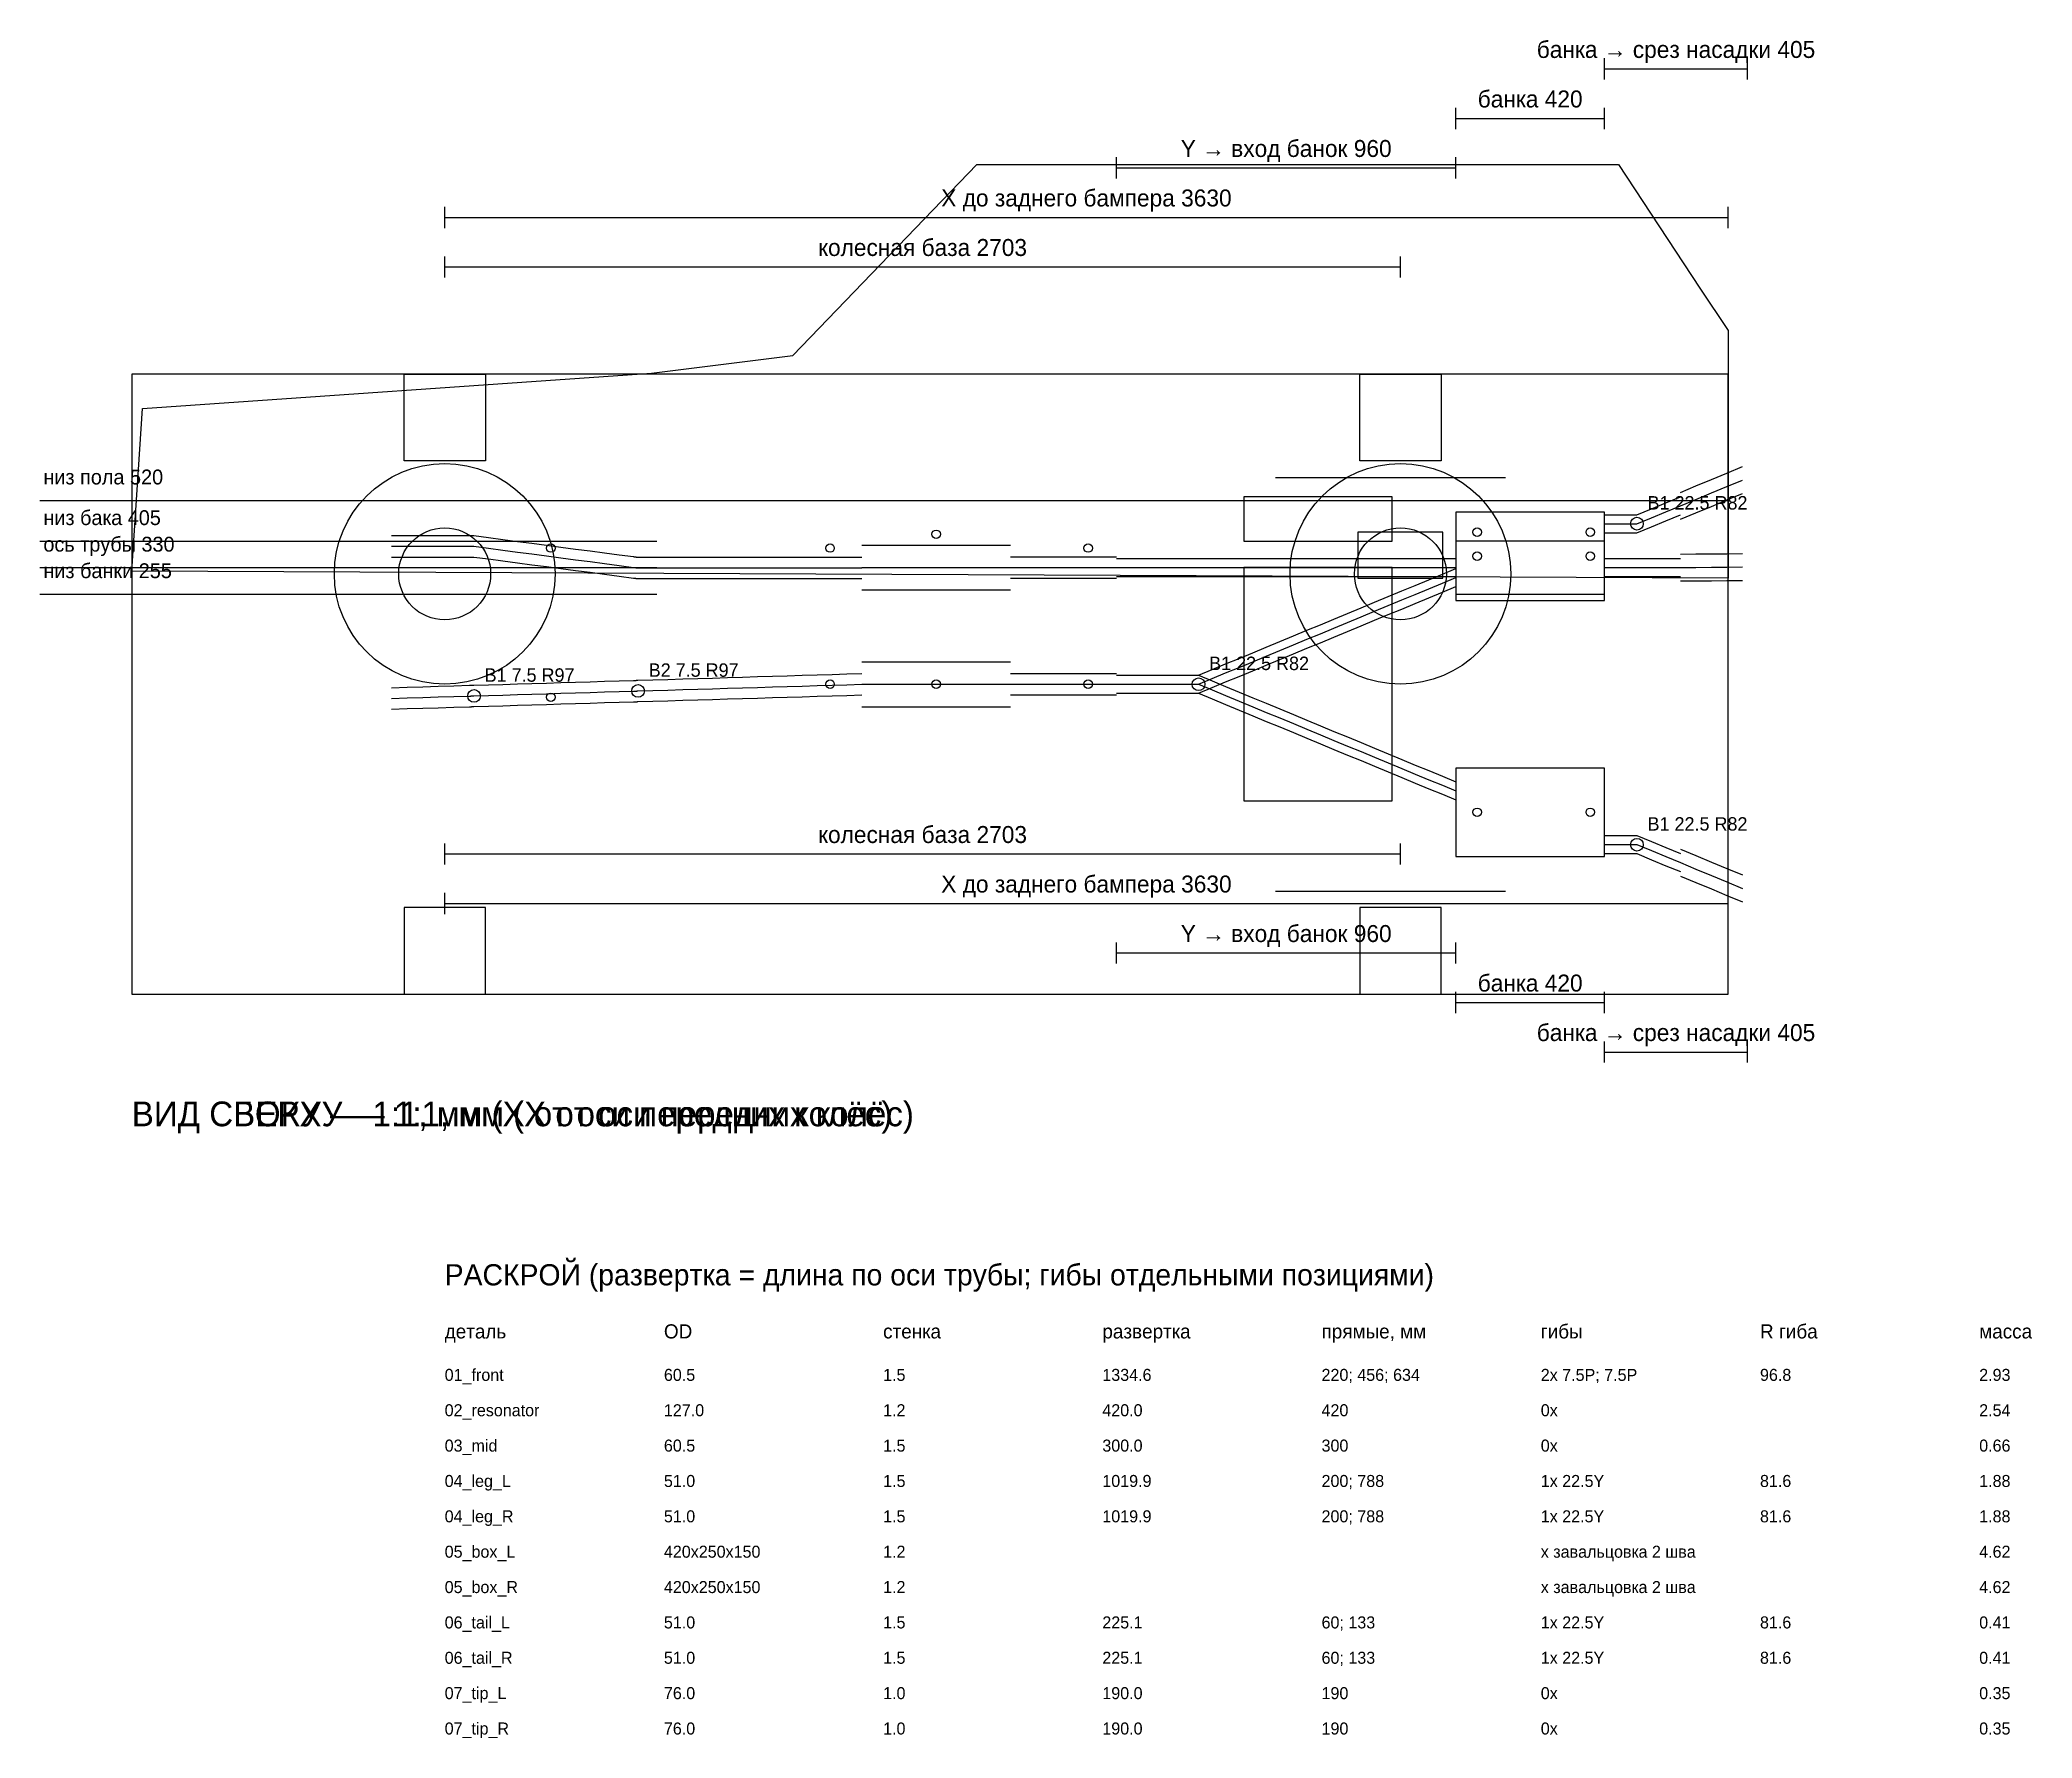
# Model space of a CAD drawing. Header units: millimetres. Extents: x -1145 to 4490, y -2980 to 1822.
import ezdxf
from ezdxf.enums import TextEntityAlignment as Align

# ---------------------------------------------------------------- set-up
doc = ezdxf.new("R2010")
doc.units = ezdxf.units.MM
for name, color, linetype in [('BEND', 2, 'Continuous'), ('BOX', 1, 'Continuous'), ('CAR', 8, 'Continuous'), ('DIM', 5, 'Continuous'), ('HANGER', 6, 'Continuous'), ('PIPE', 3, 'Continuous'), ('RES', 4, 'Continuous'), ('TEXT', 7, 'Continuous')]:
    doc.layers.add(name, color=color, linetype=linetype)

msp = doc.modelspace()

# ---------------------------------------------------------------- linework, layer by layer
at = {"layer": 'BEND'}
for centre in [(3372, 454), (2132, 0), (2132, 0), (83, -33), (547, -19), (3372, -454)]:
    msp.add_circle(centre, 18, dxfattribs=at)
at = {"layer": 'BOX'}
for points in [[(2860, 237), (3280, 237), (3280, 487), (2860, 487)], [(2860, 255), (3280, 255), (3280, 405), (2860, 405)], [(2860, 255), (3280, 255), (3280, 405), (2860, 405)], [(2860, -487), (3280, -487), (3280, -237), (2860, -237)]]:
    msp.add_lwpolyline(points, close=True, dxfattribs=at)
at = {"layer": 'CAR'}
for p, q in [((2350, 585), (3000, 585)), ((-885, 520), (3630, 520)), ((2350, -585), (3000, -585))]:
    msp.add_line(p, q, dxfattribs=at)
for points in [[(-885, 320), (-855, 780), (585, 880), (985, 930), (1505, 1470), (3320, 1470), (3550, 1120), (3630, 1000), (3630, 300)], [(-885, -876.5), (3630, -876.5), (3630, 876.5), (-885, 876.5)], [(-115, 876.5), (115, 876.5), (115, 631.5), (-115, 631.5)], [(2588, 876.5), (2818, 876.5), (2818, 631.5), (2588, 631.5)], [(2260, 405), (2680, 405), (2680, 530), (2260, 530)], [(2583, 300), (2823, 300), (2823, 430), (2583, 430)], [(2260, -330), (2680, -330), (2680, 330), (2260, 330)], [(-115, -876.5), (115, -876.5), (115, -631.5), (-115, -631.5)], [(2588, -876.5), (2818, -876.5), (2818, -631.5), (2588, -631.5)]]:
    msp.add_lwpolyline(points, close=True, dxfattribs=at)
for centre, radius in [((0, 312), 312), ((2703, 312), 312), ((0, 312), 130), ((2703, 312), 130)]:
    msp.add_circle(centre, radius, dxfattribs=at)
at = {"layer": 'DIM'}
for p, q in [((3280, 1710), (3280, 1770)), ((3685, 1710), (3685, 1770)), ((3280, 1740), (3685, 1740)), ((2860, 1570), (2860, 1630)), ((2860, 1600), (3280, 1600)), ((3280, 1570), (3280, 1630)), ((1900, 1430), (1900, 1490)), ((2860, 1430), (2860, 1490)), ((1900, 1460), (2860, 1460)), ((0, 1290), (0, 1350)), ((0, 1320), (3630, 1320)), ((3630, 1290), (3630, 1350)), ((0, 1150), (0, 1210)), ((2703, 1150), (2703, 1210)), ((0, 1180), (2703, 1180)), ((-1145, 520), (600, 520)), ((-1145, 405), (600, 405)), ((-1145, 330), (600, 330)), ((-1145, 255), (600, 255)), ((0, -510), (0, -450)), ((2703, -510), (2703, -450)), ((0, -480), (2703, -480)), ((0, -650), (0, -590)), ((3630, -650), (3630, -590)), ((0, -620), (3630, -620)), ((1900, -790), (1900, -730)), ((2860, -790), (2860, -730)), ((1900, -760), (2860, -760)), ((2860, -930), (2860, -870)), ((2860, -900), (3280, -900)), ((3280, -930), (3280, -870)), ((3280, -1070), (3280, -1010)), ((3685, -1070), (3685, -1010)), ((3280, -1040), (3685, -1040))]:
    msp.add_line(p, q, dxfattribs=at)
at = {"layer": 'HANGER'}
for centre in [(300, 385), (1090, 385), (1390, 424), (1820, 385), (2920, 430), (2920, 430), (3240, 430), (3240, 430), (2920, 362), (3240, 362), (1090, 0), (1390, 0), (1820, 0), (300, -37), (2920, -362), (3240, -362)]:
    msp.add_circle(centre, 12, dxfattribs=at)
at = {"layer": 'PIPE'}
for points in [[(3495, 542.5), (3538.9, 560.7), (3582.8, 578.9), (3626.7, 597.1), (3670.5, 615.3)], [(3495, 504.5), (3538.9, 522.7), (3582.8, 540.9), (3626.7, 559.1), (3670.5, 577.3)], [(3280, 479), (3310, 479), (3340, 479), (3341.3, 479), (3342.7, 479), (3344, 479), (3345.3, 479), (3346.7, 479), (3348, 479), (3349.3, 479), (3350.7, 479), (3352, 479), (3353.4, 479), (3354.7, 479), (3356, 479), (3357.4, 479), (3358.7, 479), (3360, 479), (3361.4, 479.1), (3362.7, 479.1), (3364, 479.1), (3365.4, 479.1), (3366.7, 479.1), (3368, 479.1), (3369.4, 479.1), (3370.7, 479.1), (3372, 479.1), (3413, 496.1), (3454, 513.1), (3495, 530)], [(3495, 466.5), (3538.9, 484.7), (3582.8, 502.9), (3626.7, 521.1), (3670.5, 539.3)], [(3280, 453.5), (3310, 453.5), (3340, 453.5), (3341.3, 453.5), (3342.7, 453.5), (3344, 453.5), (3345.3, 453.5), (3346.7, 453.5), (3348, 453.5), (3349.3, 453.5), (3350.7, 453.5), (3352, 453.5), (3353.4, 453.5), (3354.7, 453.5), (3356, 453.5), (3357.4, 453.5), (3358.7, 453.5), (3360, 453.5), (3361.4, 453.6), (3362.7, 453.6), (3364, 453.6), (3365.4, 453.6), (3366.7, 453.6), (3368, 453.6), (3369.4, 453.6), (3370.7, 453.6), (3372, 453.6), (3413, 470.6), (3454, 487.6), (3495, 504.5)], [(3280, 428), (3310, 428), (3340, 428), (3341.3, 428), (3342.7, 428), (3344, 428), (3345.3, 428), (3346.7, 428), (3348, 428), (3349.3, 428), (3350.7, 428), (3352, 428), (3353.4, 428), (3354.7, 428), (3356, 428), (3357.4, 428), (3358.7, 428), (3360, 428), (3361.4, 428.1), (3362.7, 428.1), (3364, 428.1), (3365.4, 428.1), (3366.7, 428.1), (3368, 428.1), (3369.4, 428.1), (3370.7, 428.1), (3372, 428.1), (3413, 445.1), (3454, 462.1), (3495, 479)], [(-150, 420.2), (-106, 420.2), (-62, 420.2), (-18.1, 420.2), (25.9, 420.2), (69.9, 420.2), (70.4, 420.2), (71, 420.2), (71.5, 420.2), (72, 420.2), (72.5, 420.2), (73.1, 420.2), (73.6, 420.2), (74.1, 420.2), (74.7, 420.2), (75.2, 420.2), (75.7, 420.2), (76.2, 420.2), (76.8, 420.2), (77.3, 420.2), (77.8, 420.2), (78.3, 420.2), (78.9, 420.2), (79.4, 420.2), (79.9, 420.2), (80.5, 420.2), (81, 420.2), (81.5, 420.2), (82, 420.2), (82.6, 420.2), (123.6, 414.8), (164.7, 409.4), (205.7, 404), (246.8, 398.6), (287.8, 393.2), (328.9, 387.8), (369.9, 382.4), (411, 377), (452.1, 371.6), (493.1, 366.2), (534.2, 360.8), (534.7, 360.7), (535.2, 360.6), (535.7, 360.5), (536.3, 360.5), (536.8, 360.4), (537.3, 360.3), (537.8, 360.3), (538.3, 360.2), (538.9, 360.1), (539.4, 360.1), (539.9, 360), (540.4, 359.9), (541, 359.9), (541.5, 359.8), (542, 359.7), (542.5, 359.7), (543.1, 359.6), (543.6, 359.5), (544.1, 359.5), (544.6, 359.4), (545.2, 359.3), (545.7, 359.3), (546.2, 359.2), (546.7, 359.1), (588.9, 359.1), (631.2, 359.1), (673.4, 359.1), (715.6, 359.1), (757.8, 359.1), (800, 359.1), (842.3, 359.1), (884.5, 359.1), (926.7, 359.1), (968.9, 359.1), (1011.2, 359.1), (1053.4, 359.1), (1095.6, 359.1), (1137.8, 359.1), (1180, 359.1)], [(-150, 390), (-106, 390), (-62, 390), (-18.1, 390), (25.9, 390), (69.9, 390), (70.4, 390), (71, 390), (71.5, 390), (72, 390), (72.5, 390), (73.1, 390), (73.6, 390), (74.1, 390), (74.7, 390), (75.2, 390), (75.7, 390), (76.2, 390), (76.8, 390), (77.3, 390), (77.8, 390), (78.3, 390), (78.9, 390), (79.4, 390), (79.9, 390), (80.5, 390), (81, 390), (81.5, 390), (82, 390), (82.6, 390), (123.6, 384.6), (164.7, 379.2), (205.7, 373.8), (246.8, 368.4), (287.8, 362.9), (328.9, 357.5), (369.9, 352.1), (411, 346.7), (452.1, 341.3), (493.1, 335.9), (534.2, 330.5), (534.7, 330.4), (535.2, 330.4), (535.7, 330.3), (536.3, 330.2), (536.8, 330.2), (537.3, 330.1), (537.8, 330), (538.3, 330), (538.9, 329.9), (539.4, 329.8), (539.9, 329.7), (540.4, 329.7), (541, 329.6), (541.5, 329.5), (542, 329.5), (542.5, 329.4), (543.1, 329.3), (543.6, 329.3), (544.1, 329.2), (544.6, 329.1), (545.2, 329.1), (545.7, 329), (546.2, 328.9), (546.7, 328.9), (588.9, 328.9), (631.2, 328.9), (673.4, 328.9), (715.6, 328.9), (757.8, 328.9), (800, 328.9), (842.3, 328.9), (884.5, 328.9), (926.7, 328.9), (968.9, 328.9), (1011.2, 328.9), (1053.4, 328.9), (1095.6, 328.9), (1137.8, 328.9), (1180, 328.9)], [(-150, 359.7), (-106, 359.7), (-62, 359.7), (-18.1, 359.7), (25.9, 359.7), (69.9, 359.7), (70.4, 359.7), (71, 359.7), (71.5, 359.7), (72, 359.7), (72.5, 359.7), (73.1, 359.7), (73.6, 359.7), (74.1, 359.7), (74.7, 359.7), (75.2, 359.7), (75.7, 359.7), (76.2, 359.7), (76.8, 359.7), (77.3, 359.7), (77.8, 359.7), (78.3, 359.7), (78.9, 359.7), (79.4, 359.7), (79.9, 359.7), (80.5, 359.7), (81, 359.7), (81.5, 359.7), (82, 359.7), (82.6, 359.7), (123.6, 354.3), (164.7, 348.9), (205.7, 343.5), (246.8, 338.1), (287.8, 332.7), (328.9, 327.3), (369.9, 321.9), (411, 316.5), (452.1, 311.1), (493.1, 305.7), (534.2, 300.3), (534.7, 300.2), (535.2, 300.1), (535.7, 300), (536.3, 300), (536.8, 299.9), (537.3, 299.8), (537.8, 299.8), (538.3, 299.7), (538.9, 299.6), (539.4, 299.6), (539.9, 299.5), (540.4, 299.4), (541, 299.4), (541.5, 299.3), (542, 299.2), (542.5, 299.2), (543.1, 299.1), (543.6, 299), (544.1, 299), (544.6, 298.9), (545.2, 298.8), (545.7, 298.8), (546.2, 298.7), (546.7, 298.6), (588.9, 298.6), (631.2, 298.6), (673.4, 298.6), (715.6, 298.6), (757.8, 298.6), (800, 298.6), (842.3, 298.6), (884.5, 298.6), (926.7, 298.6), (968.9, 298.6), (1011.2, 298.6), (1053.4, 298.6), (1095.6, 298.6), (1137.8, 298.6), (1180, 298.6)], [(1600, 360.2), (1642.9, 360.2), (1685.7, 360.2), (1728.6, 360.2), (1771.4, 360.2), (1814.3, 360.2), (1857.1, 360.2), (1900, 360.2)], [(1900, 355.5), (1940, 355.5), (1980, 355.5), (2020, 355.5), (2060, 355.5), (2100, 355.5), (2101.3, 355.5), (2102.7, 355.5), (2104, 355.5), (2105.3, 355.5), (2106.7, 355.5), (2108, 355.5), (2109.3, 355.5), (2110.7, 355.5), (2112, 355.5), (2113.4, 355.5), (2114.7, 355.5), (2116, 355.5), (2117.4, 355.5), (2118.7, 355.5), (2120, 355.5), (2121.4, 355.5), (2122.7, 355.5), (2124, 355.5), (2125.4, 355.5), (2126.7, 355.5), (2128, 355.5), (2129.4, 355.5), (2130.7, 355.5), (2132, 355.5), (2170.4, 355.5), (2208.7, 355.5), (2247, 355.5), (2285.3, 355.5), (2323.6, 355.5), (2361.9, 355.5), (2400.2, 355.5), (2438.5, 355.5), (2476.9, 355.5), (2515.2, 355.5), (2553.5, 355.5), (2591.8, 355.5), (2630.1, 355.5), (2668.4, 355.5), (2706.7, 355.5), (2745, 355.5), (2783.3, 355.5), (2821.7, 355.5), (2860, 355.5)], [(1900, 355.5), (1940, 355.5), (1980, 355.5), (2020, 355.5), (2060, 355.5), (2100, 355.5), (2101.3, 355.5), (2102.7, 355.5), (2104, 355.5), (2105.3, 355.5), (2106.7, 355.5), (2108, 355.5), (2109.3, 355.5), (2110.7, 355.5), (2112, 355.5), (2113.4, 355.5), (2114.7, 355.5), (2116, 355.5), (2117.4, 355.5), (2118.7, 355.5), (2120, 355.5), (2121.4, 355.5), (2122.7, 355.5), (2124, 355.5), (2125.4, 355.5), (2126.7, 355.5), (2128, 355.5), (2129.4, 355.5), (2130.7, 355.5), (2132, 355.5), (2170.4, 355.5), (2208.7, 355.5), (2247, 355.5), (2285.3, 355.5), (2323.6, 355.5), (2361.9, 355.5), (2400.2, 355.5), (2438.5, 355.5), (2476.9, 355.5), (2515.2, 355.5), (2553.5, 355.5), (2591.8, 355.5), (2630.1, 355.5), (2668.4, 355.5), (2706.7, 355.5), (2745, 355.5), (2783.3, 355.5), (2821.7, 355.5), (2860, 355.5)], [(3280, 355.5), (3310, 355.5), (3340, 355.5), (3341.3, 355.5), (3342.7, 355.5), (3344, 355.5), (3345.3, 355.5), (3346.7, 355.5), (3348, 355.5), (3349.3, 355.5), (3350.7, 355.5), (3352, 355.5), (3353.4, 355.5), (3354.7, 355.5), (3356, 355.5), (3357.4, 355.5), (3358.7, 355.5), (3360, 355.5), (3361.4, 355.5), (3362.7, 355.5), (3364, 355.5), (3365.4, 355.5), (3366.7, 355.5), (3368, 355.5), (3369.4, 355.5), (3370.7, 355.5), (3372, 355.5), (3413, 355.5), (3454, 355.5), (3495, 355.5)], [(3280, 355.5), (3310, 355.5), (3340, 355.5), (3341.3, 355.5), (3342.7, 355.5), (3344, 355.5), (3345.3, 355.5), (3346.7, 355.5), (3348, 355.5), (3349.3, 355.5), (3350.7, 355.5), (3352, 355.5), (3353.4, 355.5), (3354.7, 355.5), (3356, 355.5), (3357.4, 355.5), (3358.7, 355.5), (3360, 355.5), (3361.4, 355.5), (3362.7, 355.5), (3364, 355.5), (3365.4, 355.5), (3366.7, 355.5), (3368, 355.5), (3369.4, 355.5), (3370.7, 355.5), (3372, 355.5), (3413, 355.5), (3454, 355.5), (3495, 355.5)], [(3495, 368), (3538.9, 368.4), (3582.8, 368.8), (3626.7, 369.2), (3670.5, 369.7)], [(3495, 368), (3538.9, 368.4), (3582.8, 368.8), (3626.7, 369.2), (3670.5, 369.7)], [(1600, 330), (1642.9, 330), (1685.7, 330), (1728.6, 330), (1771.4, 330), (1814.3, 330), (1857.1, 330), (1900, 330)], [(1600, 299.8), (1642.9, 299.8), (1685.7, 299.8), (1728.6, 299.8), (1771.4, 299.8), (1814.3, 299.8), (1857.1, 299.8), (1900, 299.8)], [(1900, 330), (1940, 330), (1980, 330), (2020, 330), (2060, 330), (2100, 330), (2101.3, 330), (2102.7, 330), (2104, 330), (2105.3, 330), (2106.7, 330), (2108, 330), (2109.3, 330), (2110.7, 330), (2112, 330), (2113.4, 330), (2114.7, 330), (2116, 330), (2117.4, 330), (2118.7, 330), (2120, 330), (2121.4, 330), (2122.7, 330), (2124, 330), (2125.4, 330), (2126.7, 330), (2128, 330), (2129.4, 330), (2130.7, 330), (2132, 330), (2170.4, 330), (2208.7, 330), (2247, 330), (2285.3, 330), (2323.6, 330), (2361.9, 330), (2400.2, 330), (2438.5, 330), (2476.9, 330), (2515.2, 330), (2553.5, 330), (2591.8, 330), (2630.1, 330), (2668.4, 330), (2706.7, 330), (2745, 330), (2783.3, 330), (2821.7, 330), (2860, 330)], [(1900, 330), (1940, 330), (1980, 330), (2020, 330), (2060, 330), (2100, 330), (2101.3, 330), (2102.7, 330), (2104, 330), (2105.3, 330), (2106.7, 330), (2108, 330), (2109.3, 330), (2110.7, 330), (2112, 330), (2113.4, 330), (2114.7, 330), (2116, 330), (2117.4, 330), (2118.7, 330), (2120, 330), (2121.4, 330), (2122.7, 330), (2124, 330), (2125.4, 330), (2126.7, 330), (2128, 330), (2129.4, 330), (2130.7, 330), (2132, 330), (2170.4, 330), (2208.7, 330), (2247, 330), (2285.3, 330), (2323.6, 330), (2361.9, 330), (2400.2, 330), (2438.5, 330), (2476.9, 330), (2515.2, 330), (2553.5, 330), (2591.8, 330), (2630.1, 330), (2668.4, 330), (2706.7, 330), (2745, 330), (2783.3, 330), (2821.7, 330), (2860, 330)], [(1900, 25.5), (1940, 25.5), (1980, 25.5), (2020, 25.5), (2060, 25.5), (2100, 25.5), (2101.3, 25.5), (2102.7, 25.5), (2104, 25.5), (2105.3, 25.5), (2106.7, 25.5), (2108, 25.5), (2109.3, 25.5), (2110.7, 25.5), (2112, 25.5), (2113.4, 25.5), (2114.7, 25.5), (2116, 25.5), (2117.4, 25.5), (2118.7, 25.5), (2120, 25.5), (2121.4, 25.6), (2122.7, 25.6), (2124, 25.6), (2125.4, 25.6), (2126.7, 25.6), (2128, 25.6), (2129.4, 25.6), (2130.7, 25.6), (2132, 25.6), (2170.4, 41.5), (2208.7, 57.4), (2247, 73.2), (2285.3, 89.1), (2323.6, 105), (2361.9, 120.8), (2400.2, 136.7), (2438.5, 152.6), (2476.9, 168.4), (2515.2, 184.3), (2553.5, 200.2), (2591.8, 216), (2630.1, 231.9), (2668.4, 247.8), (2706.7, 263.7), (2745, 279.5), (2783.3, 295.4), (2821.7, 311.3), (2860, 327.1)], [(1900, 304.5), (1940, 304.5), (1980, 304.5), (2020, 304.5), (2060, 304.5), (2100, 304.5), (2101.3, 304.5), (2102.7, 304.5), (2104, 304.5), (2105.3, 304.5), (2106.7, 304.5), (2108, 304.5), (2109.3, 304.5), (2110.7, 304.5), (2112, 304.5), (2113.4, 304.5), (2114.7, 304.5), (2116, 304.5), (2117.4, 304.5), (2118.7, 304.5), (2120, 304.5), (2121.4, 304.5), (2122.7, 304.5), (2124, 304.5), (2125.4, 304.5), (2126.7, 304.5), (2128, 304.5), (2129.4, 304.5), (2130.7, 304.5), (2132, 304.5), (2170.4, 304.5), (2208.7, 304.5), (2247, 304.5), (2285.3, 304.5), (2323.6, 304.5), (2361.9, 304.5), (2400.2, 304.5), (2438.5, 304.5), (2476.9, 304.5), (2515.2, 304.5), (2553.5, 304.5), (2591.8, 304.5), (2630.1, 304.5), (2668.4, 304.5), (2706.7, 304.5), (2745, 304.5), (2783.3, 304.5), (2821.7, 304.5), (2860, 304.5)], [(1900, 304.5), (1940, 304.5), (1980, 304.5), (2020, 304.5), (2060, 304.5), (2100, 304.5), (2101.3, 304.5), (2102.7, 304.5), (2104, 304.5), (2105.3, 304.5), (2106.7, 304.5), (2108, 304.5), (2109.3, 304.5), (2110.7, 304.5), (2112, 304.5), (2113.4, 304.5), (2114.7, 304.5), (2116, 304.5), (2117.4, 304.5), (2118.7, 304.5), (2120, 304.5), (2121.4, 304.5), (2122.7, 304.5), (2124, 304.5), (2125.4, 304.5), (2126.7, 304.5), (2128, 304.5), (2129.4, 304.5), (2130.7, 304.5), (2132, 304.5), (2170.4, 304.5), (2208.7, 304.5), (2247, 304.5), (2285.3, 304.5), (2323.6, 304.5), (2361.9, 304.5), (2400.2, 304.5), (2438.5, 304.5), (2476.9, 304.5), (2515.2, 304.5), (2553.5, 304.5), (2591.8, 304.5), (2630.1, 304.5), (2668.4, 304.5), (2706.7, 304.5), (2745, 304.5), (2783.3, 304.5), (2821.7, 304.5), (2860, 304.5)], [(1900, 0), (1940, 0), (1980, 0), (2020, 0), (2060, 0), (2100, 0), (2101.3, 0), (2102.7, 0), (2104, 0), (2105.3, 0), (2106.7, 0), (2108, 0), (2109.3, 0), (2110.7, 0), (2112, 0), (2113.4, 0), (2114.7, 0), (2116, 0), (2117.4, 0), (2118.7, 0), (2120, 0), (2121.4, 0.1), (2122.7, 0.1), (2124, 0.1), (2125.4, 0.1), (2126.7, 0.1), (2128, 0.1), (2129.4, 0.1), (2130.7, 0.1), (2132, 0.1), (2170.4, 16), (2208.7, 31.9), (2247, 47.7), (2285.3, 63.6), (2323.6, 79.5), (2361.9, 95.3), (2400.2, 111.2), (2438.5, 127.1), (2476.9, 142.9), (2515.2, 158.8), (2553.5, 174.7), (2591.8, 190.5), (2630.1, 206.4), (2668.4, 222.3), (2706.7, 238.2), (2745, 254), (2783.3, 269.9), (2821.7, 285.8), (2860, 301.6)], [(3280, 330), (3310, 330), (3340, 330), (3341.3, 330), (3342.7, 330), (3344, 330), (3345.3, 330), (3346.7, 330), (3348, 330), (3349.3, 330), (3350.7, 330), (3352, 330), (3353.4, 330), (3354.7, 330), (3356, 330), (3357.4, 330), (3358.7, 330), (3360, 330), (3361.4, 330), (3362.7, 330), (3364, 330), (3365.4, 330), (3366.7, 330), (3368, 330), (3369.4, 330), (3370.7, 330), (3372, 330), (3413, 330), (3454, 330), (3495, 330)], [(3280, 330), (3310, 330), (3340, 330), (3341.3, 330), (3342.7, 330), (3344, 330), (3345.3, 330), (3346.7, 330), (3348, 330), (3349.3, 330), (3350.7, 330), (3352, 330), (3353.4, 330), (3354.7, 330), (3356, 330), (3357.4, 330), (3358.7, 330), (3360, 330), (3361.4, 330), (3362.7, 330), (3364, 330), (3365.4, 330), (3366.7, 330), (3368, 330), (3369.4, 330), (3370.7, 330), (3372, 330), (3413, 330), (3454, 330), (3495, 330)], [(3280, 304.5), (3310, 304.5), (3340, 304.5), (3341.3, 304.5), (3342.7, 304.5), (3344, 304.5), (3345.3, 304.5), (3346.7, 304.5), (3348, 304.5), (3349.3, 304.5), (3350.7, 304.5), (3352, 304.5), (3353.4, 304.5), (3354.7, 304.5), (3356, 304.5), (3357.4, 304.5), (3358.7, 304.5), (3360, 304.5), (3361.4, 304.5), (3362.7, 304.5), (3364, 304.5), (3365.4, 304.5), (3366.7, 304.5), (3368, 304.5), (3369.4, 304.5), (3370.7, 304.5), (3372, 304.5), (3413, 304.5), (3454, 304.5), (3495, 304.5)], [(3280, 304.5), (3310, 304.5), (3340, 304.5), (3341.3, 304.5), (3342.7, 304.5), (3344, 304.5), (3345.3, 304.5), (3346.7, 304.5), (3348, 304.5), (3349.3, 304.5), (3350.7, 304.5), (3352, 304.5), (3353.4, 304.5), (3354.7, 304.5), (3356, 304.5), (3357.4, 304.5), (3358.7, 304.5), (3360, 304.5), (3361.4, 304.5), (3362.7, 304.5), (3364, 304.5), (3365.4, 304.5), (3366.7, 304.5), (3368, 304.5), (3369.4, 304.5), (3370.7, 304.5), (3372, 304.5), (3413, 304.5), (3454, 304.5), (3495, 304.5)], [(3495, 330), (3538.9, 330.4), (3582.8, 330.8), (3626.7, 331.2), (3670.5, 331.7)], [(3495, 330), (3538.9, 330.4), (3582.8, 330.8), (3626.7, 331.2), (3670.5, 331.7)], [(3495, 292), (3538.9, 292.4), (3582.8, 292.8), (3626.7, 293.2), (3670.5, 293.7)], [(3495, 292), (3538.9, 292.4), (3582.8, 292.8), (3626.7, 293.2), (3670.5, 293.7)], [(1900, -25.5), (1940, -25.5), (1980, -25.5), (2020, -25.5), (2060, -25.5), (2100, -25.5), (2101.3, -25.5), (2102.7, -25.5), (2104, -25.5), (2105.3, -25.5), (2106.7, -25.5), (2108, -25.5), (2109.3, -25.5), (2110.7, -25.5), (2112, -25.5), (2113.4, -25.5), (2114.7, -25.5), (2116, -25.5), (2117.4, -25.5), (2118.7, -25.5), (2120, -25.5), (2121.4, -25.4), (2122.7, -25.4), (2124, -25.4), (2125.4, -25.4), (2126.7, -25.4), (2128, -25.4), (2129.4, -25.4), (2130.7, -25.4), (2132, -25.4), (2170.4, -9.5), (2208.7, 6.4), (2247, 22.2), (2285.3, 38.1), (2323.6, 54), (2361.9, 69.8), (2400.2, 85.7), (2438.5, 101.6), (2476.9, 117.4), (2515.2, 133.3), (2553.5, 149.2), (2591.8, 165), (2630.1, 180.9), (2668.4, 196.8), (2706.7, 212.7), (2745, 228.5), (2783.3, 244.4), (2821.7, 260.3), (2860, 276.1)], [(-150, -9.8), (-106, -8.4), (-62, -7.1), (-18.1, -5.8), (25.9, -4.5), (69.9, -3.1), (70.4, -3.1), (71, -3.1), (71.5, -3.1), (72, -3.1), (72.5, -3.1), (73.1, -3), (73.6, -3), (74.1, -3), (74.7, -3), (75.2, -3), (75.7, -3), (76.2, -2.9), (76.8, -2.9), (77.3, -2.9), (77.8, -2.9), (78.3, -2.9), (78.9, -2.9), (79.4, -2.9), (79.9, -2.8), (80.5, -2.8), (81, -2.8), (81.5, -2.8), (82, -2.8), (82.6, -2.8), (123.6, -1.5), (164.7, -0.3), (205.7, 0.9), (246.8, 2.2), (287.8, 3.4), (328.9, 4.7), (369.9, 5.9), (411, 7.1), (452.1, 8.4), (493.1, 9.6), (534.2, 10.8), (534.7, 10.8), (535.2, 10.9), (535.7, 10.9), (536.3, 10.9), (536.8, 10.9), (537.3, 10.9), (537.8, 10.9), (538.3, 11), (538.9, 11), (539.4, 11), (539.9, 11), (540.4, 11), (541, 11), (541.5, 11), (542, 11.1), (542.5, 11.1), (543.1, 11.1), (543.6, 11.1), (544.1, 11.1), (544.6, 11.1), (545.2, 11.2), (545.7, 11.2), (546.2, 11.2), (546.7, 11.2), (588.9, 12.5), (631.2, 13.7), (673.4, 15), (715.6, 16.3), (757.8, 17.6), (800, 18.8), (842.3, 20.1), (884.5, 21.4), (926.7, 22.6), (968.9, 23.9), (1011.2, 25.2), (1053.4, 26.4), (1095.6, 27.7), (1137.8, 29), (1180, 30.3)], [(-150, -40), (-106, -38.7), (-62, -37.4), (-18.1, -36), (25.9, -34.7), (69.9, -33.4), (70.4, -33.4), (71, -33.4), (71.5, -33.3), (72, -33.3), (72.5, -33.3), (73.1, -33.3), (73.6, -33.3), (74.1, -33.3), (74.7, -33.2), (75.2, -33.2), (75.7, -33.2), (76.2, -33.2), (76.8, -33.2), (77.3, -33.2), (77.8, -33.1), (78.3, -33.1), (78.9, -33.1), (79.4, -33.1), (79.9, -33.1), (80.5, -33.1), (81, -33.1), (81.5, -33), (82, -33), (82.6, -33), (123.6, -31.8), (164.7, -30.5), (205.7, -29.3), (246.8, -28.1), (287.8, -26.8), (328.9, -25.6), (369.9, -24.4), (411, -23.1), (452.1, -21.9), (493.1, -20.7), (534.2, -19.4), (534.7, -19.4), (535.2, -19.4), (535.7, -19.4), (536.3, -19.4), (536.8, -19.3), (537.3, -19.3), (537.8, -19.3), (538.3, -19.3), (538.9, -19.3), (539.4, -19.3), (539.9, -19.3), (540.4, -19.2), (541, -19.2), (541.5, -19.2), (542, -19.2), (542.5, -19.2), (543.1, -19.2), (543.6, -19.1), (544.1, -19.1), (544.6, -19.1), (545.2, -19.1), (545.7, -19.1), (546.2, -19.1), (546.7, -19), (588.9, -17.8), (631.2, -16.5), (673.4, -15.2), (715.6, -14), (757.8, -12.7), (800, -11.4), (842.3, -10.2), (884.5, -8.9), (926.7, -7.6), (968.9, -6.3), (1011.2, -5.1), (1053.4, -3.8), (1095.6, -2.5), (1137.8, -1.3), (1180, 0)], [(1600, 30.3), (1642.9, 30.3), (1685.7, 30.3), (1728.6, 30.3), (1771.4, 30.3), (1814.3, 30.3), (1857.1, 30.3), (1900, 30.3)], [(1600, 0), (1642.9, 0), (1685.7, 0), (1728.6, 0), (1771.4, 0), (1814.3, 0), (1857.1, 0), (1900, 0)], [(1900, 25.5), (1940, 25.5), (1980, 25.5), (2020, 25.5), (2060, 25.5), (2100, 25.5), (2101.3, 25.5), (2102.7, 25.5), (2104, 25.5), (2105.3, 25.5), (2106.7, 25.5), (2108, 25.5), (2109.3, 25.5), (2110.7, 25.5), (2112, 25.5), (2113.4, 25.5), (2114.7, 25.5), (2116, 25.5), (2117.4, 25.5), (2118.7, 25.5), (2120, 25.5), (2121.4, 25.4), (2122.7, 25.4), (2124, 25.4), (2125.4, 25.4), (2126.7, 25.4), (2128, 25.4), (2129.4, 25.4), (2130.7, 25.4), (2132, 25.4), (2170.4, 9.5), (2208.7, -6.4), (2247, -22.2), (2285.3, -38.1), (2323.6, -54), (2361.9, -69.8), (2400.2, -85.7), (2438.5, -101.6), (2476.9, -117.4), (2515.2, -133.3), (2553.5, -149.2), (2591.8, -165), (2630.1, -180.9), (2668.4, -196.8), (2706.7, -212.7), (2745, -228.5), (2783.3, -244.4), (2821.7, -260.3), (2860, -276.1)], [(1900, 0), (1940, 0), (1980, 0), (2020, 0), (2060, 0), (2100, 0), (2101.3, 0), (2102.7, 0), (2104, 0), (2105.3, 0), (2106.7, 0), (2108, 0), (2109.3, 0), (2110.7, 0), (2112, 0), (2113.4, 0), (2114.7, 0), (2116, 0), (2117.4, 0), (2118.7, 0), (2120, 0), (2121.4, -0.1), (2122.7, -0.1), (2124, -0.1), (2125.4, -0.1), (2126.7, -0.1), (2128, -0.1), (2129.4, -0.1), (2130.7, -0.1), (2132, -0.1), (2170.4, -16), (2208.7, -31.9), (2247, -47.7), (2285.3, -63.6), (2323.6, -79.5), (2361.9, -95.3), (2400.2, -111.2), (2438.5, -127.1), (2476.9, -142.9), (2515.2, -158.8), (2553.5, -174.7), (2591.8, -190.5), (2630.1, -206.4), (2668.4, -222.3), (2706.7, -238.2), (2745, -254), (2783.3, -269.9), (2821.7, -285.8), (2860, -301.6)], [(-150, -70.2), (-106, -68.9), (-62, -67.6), (-18.1, -66.3), (25.9, -65), (69.9, -63.6), (70.4, -63.6), (71, -63.6), (71.5, -63.6), (72, -63.6), (72.5, -63.6), (73.1, -63.5), (73.6, -63.5), (74.1, -63.5), (74.7, -63.5), (75.2, -63.5), (75.7, -63.5), (76.2, -63.4), (76.8, -63.4), (77.3, -63.4), (77.8, -63.4), (78.3, -63.4), (78.9, -63.4), (79.4, -63.4), (79.9, -63.3), (80.5, -63.3), (81, -63.3), (81.5, -63.3), (82, -63.3), (82.6, -63.3), (123.6, -62), (164.7, -60.8), (205.7, -59.6), (246.8, -58.3), (287.8, -57.1), (328.9, -55.8), (369.9, -54.6), (411, -53.4), (452.1, -52.1), (493.1, -50.9), (534.2, -49.7), (534.7, -49.7), (535.2, -49.6), (535.7, -49.6), (536.3, -49.6), (536.8, -49.6), (537.3, -49.6), (537.8, -49.6), (538.3, -49.5), (538.9, -49.5), (539.4, -49.5), (539.9, -49.5), (540.4, -49.5), (541, -49.5), (541.5, -49.5), (542, -49.4), (542.5, -49.4), (543.1, -49.4), (543.6, -49.4), (544.1, -49.4), (544.6, -49.4), (545.2, -49.3), (545.7, -49.3), (546.2, -49.3), (546.7, -49.3), (588.9, -48), (631.2, -46.8), (673.4, -45.5), (715.6, -44.2), (757.8, -42.9), (800, -41.7), (842.3, -40.4), (884.5, -39.1), (926.7, -37.9), (968.9, -36.6), (1011.2, -35.3), (1053.4, -34.1), (1095.6, -32.8), (1137.8, -31.5), (1180, -30.2)], [(1600, -30.2), (1642.9, -30.2), (1685.7, -30.2), (1728.6, -30.2), (1771.4, -30.2), (1814.3, -30.2), (1857.1, -30.2), (1900, -30.2)], [(1900, -25.5), (1940, -25.5), (1980, -25.5), (2020, -25.5), (2060, -25.5), (2100, -25.5), (2101.3, -25.5), (2102.7, -25.5), (2104, -25.5), (2105.3, -25.5), (2106.7, -25.5), (2108, -25.5), (2109.3, -25.5), (2110.7, -25.5), (2112, -25.5), (2113.4, -25.5), (2114.7, -25.5), (2116, -25.5), (2117.4, -25.5), (2118.7, -25.5), (2120, -25.5), (2121.4, -25.6), (2122.7, -25.6), (2124, -25.6), (2125.4, -25.6), (2126.7, -25.6), (2128, -25.6), (2129.4, -25.6), (2130.7, -25.6), (2132, -25.6), (2170.4, -41.5), (2208.7, -57.4), (2247, -73.2), (2285.3, -89.1), (2323.6, -105), (2361.9, -120.8), (2400.2, -136.7), (2438.5, -152.6), (2476.9, -168.4), (2515.2, -184.3), (2553.5, -200.2), (2591.8, -216), (2630.1, -231.9), (2668.4, -247.8), (2706.7, -263.7), (2745, -279.5), (2783.3, -295.4), (2821.7, -311.3), (2860, -327.1)], [(3280, -428), (3310, -428), (3340, -428), (3341.3, -428), (3342.7, -428), (3344, -428), (3345.3, -428), (3346.7, -428), (3348, -428), (3349.3, -428), (3350.7, -428), (3352, -428), (3353.4, -428), (3354.7, -428), (3356, -428), (3357.4, -428), (3358.7, -428), (3360, -428), (3361.4, -428.1), (3362.7, -428.1), (3364, -428.1), (3365.4, -428.1), (3366.7, -428.1), (3368, -428.1), (3369.4, -428.1), (3370.7, -428.1), (3372, -428.1), (3413, -445.1), (3454, -462.1), (3495, -479)], [(3280, -453.5), (3310, -453.5), (3340, -453.5), (3341.3, -453.5), (3342.7, -453.5), (3344, -453.5), (3345.3, -453.5), (3346.7, -453.5), (3348, -453.5), (3349.3, -453.5), (3350.7, -453.5), (3352, -453.5), (3353.4, -453.5), (3354.7, -453.5), (3356, -453.5), (3357.4, -453.5), (3358.7, -453.5), (3360, -453.5), (3361.4, -453.6), (3362.7, -453.6), (3364, -453.6), (3365.4, -453.6), (3366.7, -453.6), (3368, -453.6), (3369.4, -453.6), (3370.7, -453.6), (3372, -453.6), (3413, -470.6), (3454, -487.6), (3495, -504.5)], [(3280, -479), (3310, -479), (3340, -479), (3341.3, -479), (3342.7, -479), (3344, -479), (3345.3, -479), (3346.7, -479), (3348, -479), (3349.3, -479), (3350.7, -479), (3352, -479), (3353.4, -479), (3354.7, -479), (3356, -479), (3357.4, -479), (3358.7, -479), (3360, -479), (3361.4, -479.1), (3362.7, -479.1), (3364, -479.1), (3365.4, -479.1), (3366.7, -479.1), (3368, -479.1), (3369.4, -479.1), (3370.7, -479.1), (3372, -479.1), (3413, -496.1), (3454, -513.1), (3495, -530)], [(3495, -466.5), (3538.9, -484.7), (3582.8, -502.9), (3626.7, -521.1), (3670.5, -539.3)], [(3495, -504.5), (3538.9, -522.7), (3582.8, -540.9), (3626.7, -559.1), (3670.5, -577.3)], [(3495, -542.5), (3538.9, -560.7), (3582.8, -578.9), (3626.7, -597.1), (3670.5, -615.3)]]:
    msp.add_lwpolyline(points, dxfattribs=at)
at = {"layer": 'RES'}
for points in [[(1180, 393.5), (1600, 393.5)], [(1180, 330), (1600, 330)], [(1180, 266.5), (1600, 266.5)], [(1180, 63.5), (1600, 63.5)], [(1180, 0), (1600, 0)], [(1180, -63.5), (1600, -63.5)]]:
    msp.add_lwpolyline(points, dxfattribs=at)

# ---------------------------------------------------------------- texts
at = {"layer": 'BEND'}
for s, p in [('B1 22.5 R82', (3402, 494)), ('B2 7.5 R97', (577, 21)), ('B1 22.5 R82', (2162, 40)), ('B1 22.5 R82', (2162, 40)), ('B1 7.5 R97', (113, 7)), ('B1 22.5 R82', (3402, -414))]:
    msp.add_text(s, height=38, dxfattribs=at).set_placement(p)
at = {"layer": 'DIM'}
for s, p in [('банка → срез насадки 405', (3482.5, 1795)), ('банка 420', (3070, 1655)), ('Y → вход банок 960', (2380, 1515)), ('X до заднего бампера 3630', (1815, 1375)), ('колесная база 2703', (1351.5, 1235)), ('колесная база 2703', (1351.5, -425)), ('X до заднего бампера 3630', (1815, -565)), ('Y → вход банок 960', (2380, -705)), ('банка 420', (3070, -845)), ('банка → срез насадки 405', (3482.5, -985))]:
    msp.add_text(s, height=48, dxfattribs=at).set_placement(p, align=Align.MIDDLE_CENTER)
for s, p in [('низ пола 520', (-1135, 565)), ('низ бака 405', (-1135, 450)), ('ось трубы 330', (-1135, 375)), ('низ банки 255', (-1135, 300))]:
    msp.add_text(s, height=42, dxfattribs=at).set_placement(p)
at = {"layer": 'TEXT'}
for s, height, p in [('ВИД СБОКУ — 1:1, мм (X от оси передних колёс)', 70, (-885, -1250)), ('ВИД СВЕРХУ — 1:1, мм (X от оси передних колёс)', 70, (-885, -1250)), ('РАСКРОЙ (развертка = длина по оси трубы; гибы отдельными позициями)', 60, (0, -1700)), ('деталь', 40, (0, -1850)), ('OD', 40, (620, -1850)), ('стенка', 40, (1240, -1850)), ('развертка', 40, (1860, -1850)), ('прямые, мм', 40, (2480, -1850)), ('гибы', 40, (3100, -1850)), ('R гиба', 40, (3720, -1850)), ('масса', 40, (4340, -1850)), ('01_front', 34, (0, -1970)), ('60.5', 34, (620, -1970)), ('1.5', 34, (1240, -1970)), ('1334.6', 34, (1860, -1970)), ('220; 456; 634', 34, (2480, -1970)), ('2x 7.5P; 7.5P', 34, (3100, -1970)), ('96.8', 34, (3720, -1970)), ('2.93', 34, (4340, -1970)), ('02_resonator', 34, (0, -2070)), ('127.0', 34, (620, -2070)), ('1.2', 34, (1240, -2070)), ('420.0', 34, (1860, -2070)), ('420', 34, (2480, -2070)), ('0x ', 34, (3100, -2070)), ('2.54', 34, (4340, -2070)), ('03_mid', 34, (0, -2170)), ('60.5', 34, (620, -2170)), ('1.5', 34, (1240, -2170)), ('300.0', 34, (1860, -2170)), ('300', 34, (2480, -2170)), ('0x ', 34, (3100, -2170)), ('0.66', 34, (4340, -2170)), ('04_leg_L', 34, (0, -2270)), ('51.0', 34, (620, -2270)), ('1.5', 34, (1240, -2270)), ('1019.9', 34, (1860, -2270)), ('200; 788', 34, (2480, -2270)), ('1x 22.5Y', 34, (3100, -2270)), ('81.6', 34, (3720, -2270)), ('1.88', 34, (4340, -2270)), ('04_leg_R', 34, (0, -2370)), ('51.0', 34, (620, -2370)), ('1.5', 34, (1240, -2370)), ('1019.9', 34, (1860, -2370)), ('200; 788', 34, (2480, -2370)), ('1x 22.5Y', 34, (3100, -2370)), ('81.6', 34, (3720, -2370)), ('1.88', 34, (4340, -2370)), ('05_box_L', 34, (0, -2470)), ('420x250x150', 34, (620, -2470)), ('1.2', 34, (1240, -2470)), ('x завальцовка 2 шва', 34, (3100, -2470)), ('4.62', 34, (4340, -2470)), ('05_box_R', 34, (0, -2570)), ('420x250x150', 34, (620, -2570)), ('1.2', 34, (1240, -2570)), ('x завальцовка 2 шва', 34, (3100, -2570)), ('4.62', 34, (4340, -2570)), ('06_tail_L', 34, (0, -2670)), ('51.0', 34, (620, -2670)), ('1.5', 34, (1240, -2670)), ('225.1', 34, (1860, -2670)), ('60; 133', 34, (2480, -2670)), ('1x 22.5Y', 34, (3100, -2670)), ('81.6', 34, (3720, -2670)), ('0.41', 34, (4340, -2670)), ('06_tail_R', 34, (0, -2770)), ('51.0', 34, (620, -2770)), ('1.5', 34, (1240, -2770)), ('225.1', 34, (1860, -2770)), ('60; 133', 34, (2480, -2770)), ('1x 22.5Y', 34, (3100, -2770)), ('81.6', 34, (3720, -2770)), ('0.41', 34, (4340, -2770)), ('07_tip_L', 34, (0, -2870)), ('76.0', 34, (620, -2870)), ('1.0', 34, (1240, -2870)), ('190.0', 34, (1860, -2870)), ('190', 34, (2480, -2870)), ('0x ', 34, (3100, -2870)), ('0.35', 34, (4340, -2870)), ('07_tip_R', 34, (0, -2970)), ('76.0', 34, (620, -2970)), ('1.0', 34, (1240, -2970)), ('190.0', 34, (1860, -2970)), ('190', 34, (2480, -2970)), ('0x ', 34, (3100, -2970)), ('0.35', 34, (4340, -2970))]:
    msp.add_text(s, height=height, dxfattribs=at).set_placement(p)

doc.saveas('drawing.dxf')
